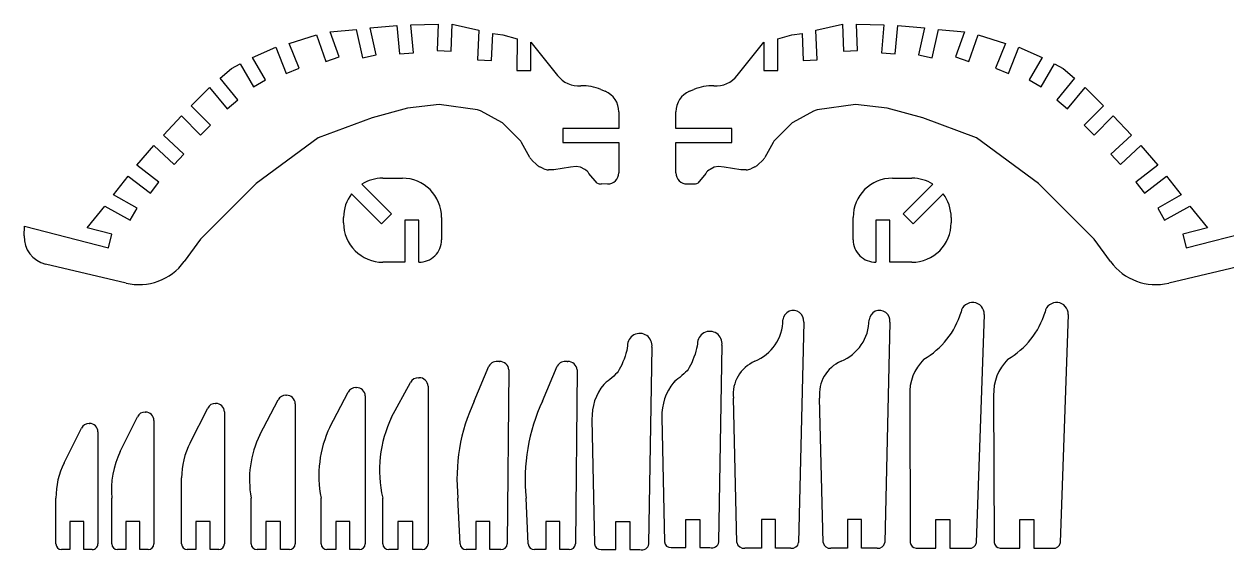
# Model space of a CAD drawing. Extents: x 0 to 21.1, y 0 to 14.7.
# Drawn here: x 1.3 to 12.05, y 9.09 to 13.78 of the extents above; entities that cross this region are included whole.
import ezdxf

# ---------------------------------------------------------------- set-up
doc = ezdxf.new("R2010")
doc.units = 0
doc.layers.get('0').update_dxf_attribs({"color": 3, "linetype": 'CONTINUOUS'})

msp = doc.modelspace()

# ---------------------------------------------------------------- linework, layer by layer
at = {"color": 3, "linetype": 'CONTINUOUS'}
for p, q in [((4.395828, 13.74411), (4.634853, 13.766)), ((4.634853, 13.766), (4.656689, 13.5125)), ((4.759777, 13.77227), (5.003498, 13.77881)), ((4.781229, 13.52323), (4.759777, 13.77227)), ((5.003498, 13.77881), (4.993629, 13.54187)), ((5.118521, 13.53667), (5.128527, 13.7769)), ((5.128527, 13.7769), (5.366266, 13.72333)), ((8.375685, 13.72333), (8.613424, 13.7769)), ((8.613424, 13.7769), (8.623428, 13.53667)), ((8.74832, 13.54187), (8.738453, 13.77881)), ((8.738453, 13.77881), (8.982174, 13.77227)), ((8.982174, 13.77227), (8.960722, 13.52323)), ((9.085262, 13.5125), (9.107096, 13.766)), ((9.107096, 13.766), (9.346121, 13.74411)), ((3.672783, 13.60632), (3.917377, 13.68272)), ((3.917377, 13.68272), (3.999849, 13.44459)), ((4.038685, 13.70891), (4.270603, 13.73176)), ((4.117651, 13.48639), (4.038685, 13.70891)), ((4.270603, 13.73176), (4.325935, 13.47651)), ((4.448097, 13.50298), (4.395828, 13.74411)), ((5.366266, 13.72333), (5.353613, 13.45853)), ((5.478476, 13.45266), (5.489523, 13.69539)), ((5.489523, 13.69539), (5.580503, 13.68289)), ((5.580503, 13.68289), (5.706755, 13.64682)), ((5.706755, 13.64682), (5.704302, 13.36577)), ((8.035196, 13.64682), (8.161448, 13.68289)), ((8.037647, 13.36577), (8.035196, 13.64682)), ((8.161448, 13.68289), (8.252428, 13.69539)), ((8.252428, 13.69539), (8.263475, 13.45266)), ((8.388336, 13.45853), (8.375685, 13.72333)), ((9.346121, 13.74411), (9.293852, 13.50298)), ((9.416018, 13.47651), (9.471348, 13.73176)), ((9.471348, 13.73176), (9.703266, 13.70891)), ((9.703266, 13.70891), (9.6243, 13.48639)), ((9.742102, 13.44459), (9.824574, 13.68272)), ((9.824574, 13.68272), (10.06917, 13.60632)), ((3.345324, 13.48187), (3.553114, 13.57206)), ((3.553114, 13.57206), (3.64661, 13.33885)), ((3.762634, 13.38536), (3.672783, 13.60632)), ((4.993629, 13.54187), (5.118521, 13.53667)), ((5.829296, 13.36468), (5.831503, 13.61724)), ((5.831503, 13.61724), (6.068035, 13.3203)), ((7.673914, 13.3203), (7.91045, 13.61724)), ((7.91045, 13.61724), (7.912653, 13.36468)), ((8.623428, 13.53667), (8.74832, 13.54187)), ((10.06917, 13.60632), (9.979315, 13.38536)), ((10.09534, 13.33885), (10.18883, 13.57206)), ((10.18883, 13.57206), (10.39663, 13.48187)), ((3.461987, 13.28105), (3.345324, 13.48187)), ((3.999849, 13.44459), (4.117651, 13.48639)), ((4.325935, 13.47651), (4.448097, 13.50298)), ((4.656689, 13.5125), (4.781229, 13.52323)), ((5.353613, 13.45853), (5.478476, 13.45266)), ((8.263475, 13.45266), (8.388336, 13.45853)), ((8.960722, 13.52323), (9.085262, 13.5125)), ((9.293852, 13.50298), (9.416018, 13.47651)), ((9.6243, 13.48639), (9.742102, 13.44459)), ((10.39663, 13.48187), (10.27996, 13.28105)), ((3.055204, 13.29536), (3.155903, 13.38187)), ((3.155903, 13.38187), (3.23509, 13.42277)), ((3.23509, 13.42277), (3.353899, 13.21826)), ((3.64661, 13.33885), (3.762634, 13.38536)), ((5.704302, 13.36577), (5.829296, 13.36468)), ((7.912653, 13.36468), (8.037647, 13.36577)), ((9.979315, 13.38536), (10.09534, 13.33885)), ((10.38805, 13.21826), (10.50686, 13.42277)), ((10.50686, 13.42277), (10.58605, 13.38187)), ((10.58605, 13.38187), (10.68675, 13.29536)), ((3.214818, 13.10147), (3.055204, 13.29536)), ((3.353899, 13.21826), (3.461987, 13.28105)), ((10.27996, 13.28105), (10.38805, 13.21826)), ((10.68675, 13.29536), (10.52713, 13.10147)), ((2.798027, 13.04859), (2.961769, 13.21219)), ((2.961769, 13.21219), (3.118311, 13.02203)), ((6.455371, 13.19568), (6.493944, 13.17942)), ((7.248007, 13.17942), (7.286579, 13.19568)), ((10.62364, 13.02203), (10.78018, 13.21219)), ((10.78018, 13.21219), (10.94392, 13.04859)), ((2.968588, 12.87665), (2.798027, 13.04859)), ((3.118311, 13.02203), (3.214818, 13.10147)), ((4.728918, 13.02708), (4.41201, 12.94325)), ((5.010612, 13.06062), (4.728918, 13.02708)), ((5.353073, 13.01289), (5.010612, 13.06062)), ((5.570448, 12.89981), (5.387833, 13.00126)), ((8.354117, 13.00126), (8.171503, 12.89981)), ((8.731337, 13.06062), (8.388876, 13.01289)), ((9.013033, 13.02708), (8.731337, 13.06062)), ((9.329941, 12.94325), (9.013033, 13.02708)), ((10.52713, 13.10147), (10.62364, 13.02203)), ((10.94392, 13.04859), (10.77336, 12.87665)), ((2.548288, 12.78778), (2.710855, 12.95898)), ((2.710855, 12.95898), (2.879846, 12.78862)), ((4.41201, 12.94325), (3.932247, 12.763)), ((6.616258, 12.99512), (6.616259, 12.84826)), ((7.125692, 12.84826), (7.125694, 12.99512)), ((9.809704, 12.763), (9.329941, 12.94325)), ((10.8621, 12.78862), (11.0311, 12.95898)), ((11.0311, 12.95898), (11.19366, 12.78778)), ((2.731215, 12.61766), (2.548288, 12.78778)), ((2.879846, 12.78862), (2.968588, 12.87665)), ((5.731398, 12.74357), (5.59278, 12.88292)), ((6.616259, 12.84826), (6.116259, 12.84826)), ((6.116259, 12.84826), (6.116259, 12.72326)), ((7.625692, 12.84826), (7.125692, 12.84826)), ((7.625692, 12.72326), (7.625692, 12.84826)), ((8.14917, 12.88292), (8.010554, 12.74357)), ((10.77336, 12.87665), (10.8621, 12.78862)), ((11.19366, 12.78778), (11.01074, 12.61766)), ((2.312185, 12.52008), (2.464615, 12.6949)), ((2.464615, 12.6949), (2.646089, 12.52612)), ((3.932247, 12.763), (3.377657, 12.3564)), ((5.821859, 12.58782), (5.748027, 12.72142)), ((6.116259, 12.72326), (6.616259, 12.72326)), ((6.616259, 12.72326), (6.616259, 12.45161)), ((7.125692, 12.45161), (7.125692, 12.72326)), ((7.125692, 12.72326), (7.625692, 12.72326)), ((7.993925, 12.72142), (7.920092, 12.58782)), ((10.36429, 12.3564), (9.809704, 12.763)), ((11.09586, 12.52612), (11.27734, 12.6949)), ((11.27734, 12.6949), (11.42977, 12.52008)), ((2.646089, 12.52612), (2.731215, 12.61766)), ((11.01074, 12.61766), (11.09586, 12.52612)), ((2.508334, 12.36911), (2.312185, 12.52008)), ((5.883757, 12.5225), (5.840421, 12.56377)), ((5.945341, 12.48767), (5.909727, 12.50463)), ((6.036161, 12.47796), (5.988333, 12.47796)), ((6.185812, 12.50311), (6.036161, 12.47796)), ((6.235552, 12.50903), (6.185812, 12.50311)), ((6.272985, 12.50263), (6.235552, 12.50903)), ((6.311258, 12.48238), (6.272985, 12.50263)), ((7.468966, 12.50263), (7.430693, 12.48238)), ((7.506397, 12.50903), (7.468966, 12.50263)), ((7.556137, 12.50311), (7.506397, 12.50903)), ((7.70579, 12.47796), (7.556137, 12.50311)), ((7.753616, 12.47796), (7.70579, 12.47796)), ((7.832224, 12.50463), (7.796609, 12.48767)), ((7.901531, 12.56377), (7.858195, 12.5225)), ((11.42977, 12.52008), (11.23362, 12.36911)), ((2.103456, 12.25638), (2.235235, 12.42119)), ((2.235235, 12.42119), (2.432211, 12.26996)), ((2.432211, 12.26996), (2.508334, 12.36911)), ((3.377657, 12.3564), (2.879946, 11.85887)), ((4.507774, 12.40376), (4.682775, 12.40376)), ((6.421452, 12.35903), (6.349765, 12.44622)), ((7.392183, 12.44623), (7.3205, 12.35903)), ((9.059175, 12.40376), (9.234177, 12.40376)), ((10.862, 11.85887), (10.36429, 12.3564)), ((11.23362, 12.36911), (11.30974, 12.26996)), ((11.30974, 12.26996), (11.50672, 12.42119)), ((11.50672, 12.42119), (11.6385, 12.25638)), ((2.313087, 12.13672), (2.103456, 12.25638)), ((4.228551, 12.26479), (4.497614, 11.99573)), ((4.586002, 12.08412), (4.320612, 12.34951)), ((6.516256, 12.35161), (6.459238, 12.35162)), ((7.282713, 12.35161), (7.225693, 12.35161)), ((9.421339, 12.34951), (9.155949, 12.08412)), ((9.244337, 11.99573), (9.513399, 12.26479)), ((11.6385, 12.25638), (11.42887, 12.13672)), ((1.867956, 11.95927), (2.026302, 12.15436)), ((2.026302, 12.15436), (2.251898, 12.02772)), ((11.49005, 12.02772), (11.71565, 12.15436)), ((11.71565, 12.15436), (11.874, 11.95927)), ((2.251898, 12.02772), (2.313087, 12.13672)), ((4.157774, 12.00376), (4.157774, 12.05376)), ((4.497614, 11.99573), (4.586002, 12.08412)), ((5.032774, 12.05376), (5.032781, 11.85376)), ((8.709175, 11.85376), (8.709177, 12.05376)), ((9.155949, 12.08412), (9.244337, 11.99573)), ((9.584175, 12.05376), (9.584177, 12.00376)), ((11.42887, 12.13672), (11.49005, 12.02772)), ((1.304381, 11.88885), (1.307405, 11.97551)), ((1.307405, 11.97551), (2.058255, 11.783)), ((2.088496, 11.90428), (1.867956, 11.95927)), ((4.829405, 12.02876), (4.704405, 12.02876)), ((4.704405, 12.02876), (4.704405, 11.65376)), ((4.829405, 11.65379), (4.829405, 12.02876)), ((9.037546, 12.02876), (8.912546, 12.02876)), ((8.912546, 12.02876), (8.912546, 11.65379)), ((9.037546, 11.65376), (9.037546, 12.02876)), ((11.874, 11.95927), (11.65346, 11.90428)), ((11.6837, 11.783), (12.43455, 11.97551)), ((2.058255, 11.783), (2.088496, 11.90428)), ((2.879946, 11.85887), (2.733564, 11.65854)), ((11.00839, 11.65854), (10.862, 11.85887)), ((11.65346, 11.90428), (11.6837, 11.783)), ((2.214746, 11.46696), (1.496673, 11.63684)), ((4.704405, 11.65376), (4.507774, 11.65376)), ((9.234175, 11.65376), (9.037546, 11.65376)), ((12.24528, 11.63684), (11.52721, 11.46696)), ((9.81159, 9.152033), (9.88097, 11.18777)), ((10.56159, 9.152032), (10.63097, 11.18777)), ((8.267105, 11.11918), (8.222017, 9.152033)), ((9.036863, 11.11918), (8.991775, 9.152032)), ((6.686197, 10.8645), (6.679611, 10.84021)), ((6.691093, 10.88686), (6.686197, 10.8645)), ((6.694023, 10.90656), (6.691093, 10.88686)), ((6.885056, 9.13959), (6.912996, 10.89438)), ((7.304611, 10.85865), (7.296619, 10.83318)), ((7.311197, 10.88294), (7.304611, 10.85865)), ((7.316093, 10.9053), (7.311197, 10.88294)), ((7.319023, 10.925), (7.316093, 10.9053)), ((7.510063, 9.158033), (7.537996, 10.91282)), ((5.546204, 10.76721), (5.550308, 10.76721)), ((6.155528, 10.76721), (6.159632, 10.76721)), ((6.652546, 10.76322), (6.642025, 10.73866)), ((6.662504, 10.78882), (6.652546, 10.76322)), ((6.671619, 10.81474), (6.662504, 10.78882)), ((6.679611, 10.84021), (6.671619, 10.81474)), ((7.267025, 10.75711), (7.256226, 10.73434)), ((7.277546, 10.78166), (7.267025, 10.75711)), ((7.287504, 10.80727), (7.277546, 10.78166)), ((7.296619, 10.83318), (7.287504, 10.80727)), ((5.325299, 10.41501), (5.455935, 10.72575)), ((5.634711, 10.69221), (5.61994, 9.139589)), ((5.934622, 10.41501), (6.06526, 10.72575)), ((6.244036, 10.69221), (6.229263, 9.139589)), ((6.571367, 10.63814), (6.554079, 10.62281)), ((6.587173, 10.65306), (6.571367, 10.63814)), ((6.600389, 10.66684), (6.587173, 10.65306)), ((6.609909, 10.67872), (6.600389, 10.66684)), ((6.620426, 10.69567), (6.609909, 10.67872)), ((6.631226, 10.7159), (6.620426, 10.69567)), ((6.642025, 10.73866), (6.631226, 10.7159)), ((7.179079, 10.64126), (7.161411, 10.62626)), ((7.196367, 10.65659), (7.179079, 10.64126)), ((7.212173, 10.67151), (7.196367, 10.65659)), ((7.225389, 10.68528), (7.212173, 10.67151)), ((7.234909, 10.69716), (7.225389, 10.68528)), ((7.245426, 10.71412), (7.234909, 10.69716)), ((7.256226, 10.73434), (7.245426, 10.71412)), ((4.268612, 10.53473), (4.272448, 10.53473)), ((4.587261, 10.27019), (4.755388, 10.58093)), ((4.827979, 10.62239), (4.831928, 10.62239)), ((4.913087, 10.54739), (4.913088, 9.139589)), ((6.484116, 10.56591), (6.481168, 10.56365)), ((6.492222, 10.5722), (6.484116, 10.56591)), ((6.504377, 10.58177), (6.492222, 10.5722)), ((6.519476, 10.59389), (6.504377, 10.58177)), ((6.536411, 10.60782), (6.519476, 10.59389)), ((6.554079, 10.62281), (6.536411, 10.60782)), ((7.109116, 10.58435), (7.106169, 10.58209)), ((7.117222, 10.59064), (7.109116, 10.58435)), ((7.129377, 10.60021), (7.117222, 10.59064)), ((7.144476, 10.61233), (7.129377, 10.60021)), ((7.161411, 10.62626), (7.144476, 10.61233)), ((3.409905, 10.11393), (3.573139, 10.42467)), ((3.643616, 10.46613), (3.647448, 10.46613)), ((4.034907, 10.18253), (4.198137, 10.49327)), ((4.351243, 10.45973), (4.351241, 9.139589)), ((7.671156, 9.152033), (7.639043, 10.44103)), ((8.440914, 9.152033), (8.408804, 10.44103)), ((9.213729, 10.46469), (9.217764, 9.152033)), ((9.963727, 10.46469), (9.967764, 9.152033)), ((2.384945, 10.31637), (2.388591, 10.31637)), ((2.786469, 10.04152), (2.944946, 10.35226)), ((3.01337, 10.39371), (3.017092, 10.39371)), ((3.093593, 10.31872), (3.093594, 9.139589)), ((3.726243, 10.39113), (3.72624, 9.139589)), ((1.884945, 10.21459), (1.888593, 10.21459)), ((2.162492, 9.964174), (2.317862, 10.27491)), ((2.463593, 10.24137), (2.46359, 9.139589)), ((6.376244, 10.2506), (6.398598, 9.139589)), ((7.001247, 10.26904), (7.023598, 9.158033)), ((1.662493, 9.862391), (1.817863, 10.17313)), ((1.963592, 10.13959), (1.963592, 9.13959)), ((2.711091, 9.139589), (2.711093, 9.728467)), ((1.588593, 9.139589), (1.588592, 9.549342)), ((2.088593, 9.139589), (2.088591, 9.549342)), ((3.332268, 9.139589), (3.332265, 9.549343)), ((3.957266, 9.139589), (3.957268, 9.54934)), ((4.507292, 9.139589), (4.507294, 9.54934)), ((5.197916, 9.139589), (5.178869, 9.549339)), ((5.80724, 9.139589), (5.788192, 9.54934)), ((7.213593, 9.108034), (7.213593, 9.358034)), ((7.213593, 9.358034), (7.338593, 9.358034)), ((7.338593, 9.358034), (7.338593, 9.108034)), ((8.014767, 9.358034), (7.889767, 9.358034)), ((7.889767, 9.358034), (7.889767, 9.100536)), ((8.014767, 9.100536), (8.014767, 9.358034)), ((8.784525, 9.358034), (8.659525, 9.358034)), ((8.659525, 9.358034), (8.659525, 9.100536)), ((8.784525, 9.100536), (8.784525, 9.358034)), ((9.44766, 9.100536), (9.44766, 9.358034)), ((9.44766, 9.358034), (9.57266, 9.358034)), ((9.57266, 9.358034), (9.57266, 9.100536)), ((10.19766, 9.100536), (10.19766, 9.358034)), ((10.19766, 9.358034), (10.32266, 9.358034)), ((10.32266, 9.358034), (10.32266, 9.100536)), ((1.838593, 9.33959), (1.713593, 9.33959)), ((1.713593, 9.33959), (1.713593, 9.08959)), ((1.838593, 9.08959), (1.838593, 9.33959)), ((2.338593, 9.33959), (2.213593, 9.33959)), ((2.213593, 9.33959), (2.213593, 9.08959)), ((2.338593, 9.08959), (2.338593, 9.33959)), ((2.966092, 9.33959), (2.838593, 9.33959)), ((2.838593, 9.33959), (2.838593, 9.08959)), ((2.966092, 9.08959), (2.966092, 9.33959)), ((3.594917, 9.33959), (3.463593, 9.33959)), ((3.463593, 9.33959), (3.463593, 9.08959)), ((3.594917, 9.08959), (3.594917, 9.33959)), ((4.213593, 9.33959), (4.088593, 9.33959)), ((4.088593, 9.33959), (4.088593, 9.08959)), ((4.213593, 9.08959), (4.213593, 9.33959)), ((4.777824, 9.33959), (4.642557, 9.33959)), ((4.642557, 9.33959), (4.642557, 9.08959)), ((4.777824, 9.08959), (4.777824, 9.33959)), ((5.463593, 9.33959), (5.338593, 9.33959)), ((5.338593, 9.33959), (5.338593, 9.08959)), ((5.463593, 9.08959), (5.463593, 9.33959)), ((6.088593, 9.33959), (5.963593, 9.33959)), ((5.963593, 9.33959), (5.963593, 9.08959)), ((6.088593, 9.08959), (6.088593, 9.33959)), ((6.588593, 9.08959), (6.588593, 9.33959)), ((6.588593, 9.33959), (6.713593, 9.33959)), ((6.713593, 9.33959), (6.713593, 9.08959)), ((1.713593, 9.08959), (1.638592, 9.089592)), ((1.91359, 9.08959), (1.838593, 9.08959)), ((2.213593, 9.08959), (2.138592, 9.089592)), ((2.41359, 9.08959), (2.338593, 9.08959)), ((2.838593, 9.08959), (2.762092, 9.089588)), ((3.042591, 9.089589), (2.966092, 9.08959)), ((3.463593, 9.08959), (3.384799, 9.089591)), ((3.673712, 9.08959), (3.594917, 9.08959)), ((4.088593, 9.08959), (4.009798, 9.08959)), ((4.298712, 9.08959), (4.213593, 9.08959)), ((4.642557, 9.08959), (4.561398, 9.08959)), ((4.85898, 9.08959), (4.777824, 9.08959)), ((5.338593, 9.08959), (5.254186, 9.08959)), ((5.563673, 9.08959), (5.463593, 9.08959)), ((5.963593, 9.08959), (5.86351, 9.089591)), ((6.172997, 9.08959), (6.088593, 9.08959)), ((6.458241, 9.089584), (6.588593, 9.08959)), ((6.713593, 9.08959), (6.803062, 9.08959)), ((7.083242, 9.108028), (7.213593, 9.108034)), ((7.338593, 9.108034), (7.428062, 9.108034)), ((7.889767, 9.100536), (7.740705, 9.100539)), ((8.152472, 9.100536), (8.014767, 9.100536)), ((8.659525, 9.100536), (8.510462, 9.10054)), ((8.92223, 9.100536), (8.784525, 9.100536)), ((9.271621, 9.100532), (9.44766, 9.100536)), ((9.57266, 9.100536), (9.742043, 9.100536)), ((10.02162, 9.100534), (10.19766, 9.100536)), ((10.32266, 9.100536), (10.49204, 9.100536))]:
    msp.add_line(p, q, dxfattribs=at)
for centre, radius, start, end in [((6.263576, 13.476056), 0.249992, 218.538452, 273.212616), ((6.299997, 12.827051), 0.400034, 67.145027, 93.211807), ((7.441958, 12.827003), 0.400078, 86.789513, 112.853424), ((7.478373, 13.476052), 0.249992, 266.788025, 321.461395), ((6.416266, 12.995128), 0.199991, 359.998627, 67.144829), ((7.32569, 12.995128), 0.199997, 112.856621, 180.000824), ((5.33924, 12.913751), 0.100099, 60.957062, 82.055832), ((8.402697, 12.91378), 0.100062, 97.939125, 119.045319), ((5.521876, 12.812379), 0.100016, 44.852238, 60.945477), ((8.220052, 12.812413), 0.099977, 119.051582, 135.151871), ((5.660431, 12.672988), 0.100092, 28.936441, 44.845203), ((8.081383, 12.673093), 0.09992, 135.141525, 151.077103), ((5.909306, 12.636135), 0.099906, 208.920547, 226.409225), ((7.832534, 12.636221), 0.100043, 313.604492, 331.068634), ((5.952672, 12.594857), 0.099922, 226.393707, 244.545288), ((5.988327, 12.57794), 0.099983, 244.536804, 270.003265), ((6.264495, 12.394005), 0.099992, 31.485676, 62.116863), ((7.477427, 12.394025), 0.099959, 117.873779, 148.515656), ((7.753622, 12.577949), 0.099993, 269.996735, 295.461853), ((7.789244, 12.594903), 0.099983, 295.460266, 313.601532), ((4.507772, 12.053773), 0.349988, 89.999687, 122.327713), ((4.682778, 12.05376), 0.349996, 359.999542, 90.000465), ((6.459239, 12.451616), 0.100005, 247.799133, 269.998901), ((6.516254, 12.451621), 0.100004, 270.000824, 359.997803), ((7.225697, 12.451623), 0.100005, 180.002731, 269.997803), ((7.282713, 12.451602), 0.099988, 270, 292.204285), ((9.059182, 12.053757), 0.350006, 90.001091, 179.998749), ((9.234168, 12.053731), 0.35003, 57.674526, 89.998596), ((4.50777, 12.053768), 0.349996, 142.918335, 180.000473), ((9.234192, 12.053768), 0.349983, 359.998749, 37.082134), ((4.507774, 12.00376), 0.35, 179.999222, 270), ((9.234187, 12.003749), 0.349991, 269.998138, 0.001717), ((1.554232, 11.880129), 0.250003, 178.001053, 256.689026), ((4.832775, 11.853769), 0.200005, 269.034607, 359.998352), ((8.90917, 11.853758), 0.199995, 179.998901, 270.967224), ((2.329854, 11.953528), 0.500002, 256.690338, 323.844238), ((11.4121, 11.95353), 0.500001, 216.155701, 283.309814), ((9.775514, 11.189279), 0.104929, 359.178741, 169.22197), ((10.52552, 11.189301), 0.104928, 359.17041, 169.231049), ((8.174825, 11.130769), 0.093006, 352.837891, 174.598129), ((8.944579, 11.13071), 0.093002, 352.874908, 174.561203), ((8.974073, 11.418072), 0.729017, 300.063629, 343.326355), ((9.724094, 11.418054), 0.728986, 300.062866, 343.327606), ((7.675846, 11.145097), 0.406424, 292.424866, 359.214691), ((8.445585, 11.145115), 0.40645, 292.425934, 359.211639), ((6.803433, 10.90867), 0.10943, 352.565125, 181.109085), ((7.428435, 10.927151), 0.109431, 352.549042, 181.125549), ((5.530429, 10.682555), 0.086112, 79.444778, 149.892288), ((5.554762, 10.687231), 0.080104, 3.56508, 93.18721), ((6.139751, 10.682571), 0.0861, 79.441399, 149.899948), ((6.164081, 10.687221), 0.080111, 3.569548, 93.183502), ((7.957499, 10.47521), 0.320284, 113.285812, 186.12558), ((8.727274, 10.47521), 0.320298, 113.288391, 186.124283), ((9.646052, 10.482016), 0.43267, 135.154755, 182.294907), ((10.396054, 10.482009), 0.432674, 135.155029, 182.29451), ((4.26782, 10.455437), 0.079291, 89.428024, 151.502563), ((4.274303, 10.457791), 0.076965, 1.446326, 91.380638), ((4.826729, 10.540298), 0.0821, 89.127434, 150.336182), ((4.834891, 10.544182), 0.078262, 2.343769, 92.169777), ((6.84565, 10.26738), 0.469706, 140.89386, 182.047165), ((7.470665, 10.285819), 0.469717, 140.894669, 182.046768), ((3.64282, 10.386842), 0.079285, 89.424866, 151.506424), ((3.649303, 10.389182), 0.076966, 1.448438, 91.380623), ((2.384941, 10.241374), 0.074996, 89.997086, 153.436172), ((2.388595, 10.241369), 0.074998, 0.002186, 90.002914), ((3.013048, 10.317049), 0.076667, 89.759277, 152.660553), ((3.017838, 10.317962), 0.075759, 0.571246, 90.564583), ((6.818057, 9.717289), 1.64777, 154.948288, 185.850098), ((7.427364, 9.717295), 1.647753, 154.948273, 185.850281), ((1.884943, 10.139599), 0.074996, 89.998543, 153.436981), ((1.888594, 10.13959), 0.074998, 359.997101, 90.001183), ((5.572122, 9.796071), 1.093039, 154.293594, 193.045715), ((4.233948, 9.71298), 0.916411, 154.05397, 190.286072), ((4.942035, 9.749949), 1.004992, 154.504944, 191.514374), ((3.399845, 9.728224), 0.688753, 152.943588, 179.979767), ((2.856291, 9.626577), 0.771575, 154.052795, 185.744904), ((2.288593, 9.549341), 0.700001, 153.435028, 179.999924), ((1.638597, 9.139597), 0.050004, 180.008743, 269.994812), ((1.913596, 9.139586), 0.049996, 269.993439, 0.004372), ((2.138598, 9.139598), 0.050005, 180.009842, 269.99234), ((2.413589, 9.139592), 0.050002, 270.000824, 359.996735), ((2.761599, 9.140096), 0.050511, 180.575516, 270.559021), ((3.043087, 9.140097), 0.05051, 269.438263, 359.423401), ((3.383564, 9.140888), 0.051312, 181.450531, 271.379944), ((3.674946, 9.140885), 0.05131, 268.621582, 358.552612), ((4.008559, 9.140883), 0.05131, 181.445267, 271.384033), ((4.299946, 9.140886), 0.051311, 268.621887, 358.551575), ((4.559426, 9.141731), 0.052178, 182.352707, 272.165619), ((4.860957, 9.141728), 0.052175, 267.828461, 357.650299), ((5.251232, 9.142929), 0.05342, 183.584412, 273.17099), ((5.566628, 9.142925), 0.053417, 266.828339, 356.419464), ((5.860554, 9.142927), 0.053418, 183.582489, 273.172638), ((6.175953, 9.142922), 0.053414, 266.827667, 356.422363), ((6.453815, 9.144875), 0.055469, 185.468628, 274.578613), ((6.823753, 9.147888), 0.061861, 250.459015, 352.29126), ((7.078812, 9.163317), 0.055466, 185.466949, 274.582336), ((7.448762, 9.166329), 0.061861, 250.450623, 352.292877), ((7.732853, 9.162648), 0.062605, 189.76236, 277.203918), ((8.160324, 9.162639), 0.062598, 262.793579, 350.245667), ((8.502614, 9.162653), 0.062607, 189.766357, 277.201019), ((8.930086, 9.162633), 0.062593, 262.789429, 350.249054), ((9.279472, 9.162654), 0.062617, 189.765747, 262.796722), ((9.749893, 9.162644), 0.062602, 262.796722, 350.241638), ((10.029461, 9.162651), 0.062608, 189.764496, 262.803528), ((10.499899, 9.162641), 0.0626, 262.792053, 350.243225)]:
    msp.add_arc(centre, radius, start, end, dxfattribs=at)

doc.saveas('drawing.dxf')
